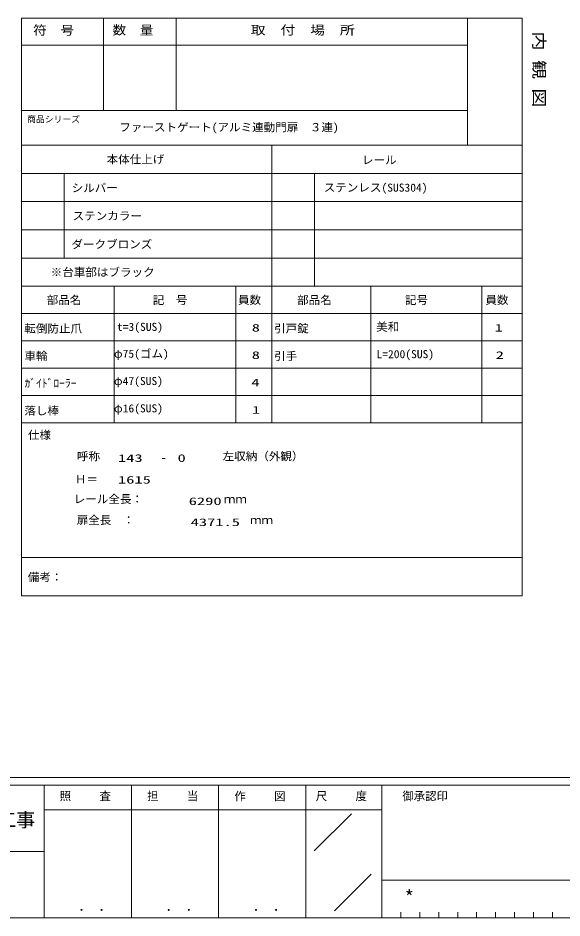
# Model space of a CAD drawing. Units: millimetres, scale not verified. Extents: x -41262 to 41888, y -7064 to 7244.
# Drawn here: x 13740 to 17325, y -7056 to -1129 of the extents above; entities that cross this region are included whole.
import ezdxf
from ezdxf.enums import TextEntityAlignment as Align

# ---------------------------------------------------------------- set-up
doc = ezdxf.new("R2010")
doc.units = ezdxf.units.MM
doc.header["$LTSCALE"] = 29
for name, color, linetype, lineweight in [('0-0_0', 7, 'Continuous', 9), ('0-1_USER1', 7, 'Continuous', 9), ('0-2_YKK_ZWAK', 3, 'Continuous', 18), ('0-3_YKK_11', 7, 'Continuous', 9)]:
    doc.layers.add(name, color=color, linetype=linetype, lineweight=lineweight)
doc.styles.add('ＭＳ ゴシック', font='')
doc.styles.get('ＭＳ ゴシック').set_extended_font_data('MS Gothic')

msp = doc.modelspace()

# ---------------------------------------------------------------- linework, layer by layer
at = {"layer": '0-0_0'}
for p, q in [((17063.28, -1128.54), (13763.28, -1128.54)), ((13763.28, -1128.54), (13763.28, -1965.73)), ((14303.28, -1737.77), (14303.28, -1128.54)), ((14783.28, -1128.54), (14783.28, -1737.77)), ((16703.28, -1965.73), (16703.28, -1128.54)), ((17063.28, -1965.73), (17063.28, -1128.54)), ((13763.28, -1308.54), (16703.28, -1308.54)), ((16703.28, -1737.77), (13763.28, -1737.77)), ((13763.28, -1965.73), (17063.28, -1965.73)), ((13763.28, -3795.68), (13763.28, -1965.73)), ((15413.28, -1965.73), (15413.28, -2895.68)), ((17063.28, -1965.73), (17063.28, -3795.68)), ((13763.28, -2151.72), (17063.28, -2151.72)), ((14045.13, -2709.69), (14045.13, -2151.72)), ((15695.13, -2895.68), (15695.13, -2151.72)), ((13763.28, -2337.71), (17063.28, -2337.71)), ((13763.28, -2523.7), (17063.28, -2523.7)), ((17063.28, -2709.69), (13763.28, -2709.69)), ((17063.28, -2895.68), (13763.28, -2895.68)), ((14374.94, -3795.68), (14374.94, -2895.68)), ((15176.69, -2895.68), (15176.69, -3795.68)), ((15413.28, -2895.68), (15413.28, -3795.68)), ((16064.38, -3795.68), (16064.38, -2895.68)), ((16797.11, -2895.68), (16797.11, -3795.68)), ((17063.28, -2895.68), (17063.28, -3795.68)), ((13763.28, -3075.68), (17063.28, -3075.68)), ((17063.28, -3255.68), (13763.28, -3255.68)), ((13763.28, -3435.68), (17063.28, -3435.68)), ((17063.28, -3615.68), (13763.28, -3615.68)), ((13763.28, -3795.68), (13763.28, -4935.11)), ((13763.28, -4682.81), (17063.28, -4682.81)), ((17063.28, -4935.11), (13763.28, -4935.11))]:
    msp.add_line(p, q, dxfattribs=at)
msp.add_lwpolyline([(17063.28, -4935.11), (17063.28, -3795.68), (13763.28, -3795.68)], dxfattribs=at)
at = {"layer": '0-2_YKK_ZWAK'}
for p, q in [((20412.52, -6131.25), (912.52, -6131.25)), ((13912.52, -6181.25), (10662.52, -6181.25)), ((14487.52, -6181.25), (14487.52, -7056.25)), ((15062.52, -6181.25), (15062.52, -7056.25)), ((15637.52, -6181.25), (15637.52, -7056.25)), ((16137.52, -6181.25), (15637.52, -6181.25)), ((18718.77, -6181.25), (16137.52, -6181.25)), ((16137.52, -6181.25), (16137.52, -7056.25)), ((15637.52, -6343.75), (13912.52, -6343.75)), ((15637.52, -6343.75), (16137.52, -6343.75)), ((15692.74, -6614.48), (15937.57, -6369.65)), ((10662.52, -6618.75), (13912.52, -6618.75)), ((15826.65, -7008.72), (16067.21, -6768.17)), ((16137.52, -6806.25), (18718.77, -6806.25)), ((16262.52, -7018.75), (16262.52, -7056.25)), ((16387.52, -7018.75), (16387.52, -7056.25)), ((16512.52, -7018.75), (16512.52, -7056.25)), ((16637.52, -7018.75), (16637.52, -7056.25)), ((16762.52, -7018.75), (16762.52, -7056.25)), ((16887.52, -7018.75), (16887.52, -7056.25)), ((17012.52, -7018.75), (17012.52, -7056.25)), ((17137.52, -7018.75), (17137.52, -7056.25)), ((17262.52, -7018.75), (17262.52, -7056.25)), ((10662.52, -7056.25), (13912.52, -7056.25)), ((13912.52, -7056.25), (15637.52, -7056.25)), ((15637.52, -7056.25), (16137.52, -7056.25)), ((16137.52, -7056.25), (18718.77, -7056.25))]:
    msp.add_line(p, q, dxfattribs=at)
msp.add_lwpolyline([(15637.52, -6181.25), (13912.52, -6181.25), (13912.52, -7056.25)], dxfattribs=at)

# ---------------------------------------------------------------- texts
at = {"layer": '0-0_0', "style": 'ＭＳ ゴシック'}
for s, height, width, p in [('符\u3000号', 59.78, 1.1, (13840.44, -1256.81)), ('数\u3000量', 59.78, 1.1, (14363.71, -1255.57)), ('取\u3000付\u3000場\u3000所', 59.78, 1.2, (15274.18, -1255.57)), ('ファーストゲート(アルミ連動門扉\u3000３連)', 53.14, 1.05, (14407.91, -1890.96)), ('本体仕上げ', 53.14, 1.05, (14324.34, -2102.26)), ('レール', 53.14, 1.05, (16006.98, -2106.68)), ('ステンレス(SUS304)', 53.14, 1.05, (15754.77, -2288.25)), ('部品名', 53.14, 1.05, (13929.51, -3028.92)), ('記\u3000号', 53.14, 1.05, (14628.41, -3029.29)), ('員数', 53.14, 1.05, (15189.79, -3028.19)), ('部品名', 53.14, 1.05, (15579.51, -3028.92)), ('記号', 53.14, 1.05, (16290.2, -3029.29)), ('員数', 53.14, 1.05, (16820.07, -3028.19)), ('転倒防止爪', 53.14, 1.05, (13781.9, -3216.8)), ('t=3(SUS)', 53.14, 1.05, (14392.53, -3205.36)), (' 8', 49.82, 1.6, (15226.36, -3208.81)), ('φ75(ゴム)', 53.14, 1.05, (14372.23, -3382.05)), ('車輪', 53.14, 1.05, (13782.75, -3397.54)), (' 8', 49.82, 1.6, (15226.36, -3388.82)), ('φ47(SUS)', 53.14, 1.05, (14372.23, -3562.05)), ('ｶﾞｲﾄﾞﾛｰﾗｰ', 53.14, 1.05, (13783.26, -3577.18)), (' 4', 49.82, 1.6, (15223.49, -3568.82)), ('φ16(SUS)', 53.14, 1.05, (14372.43, -3742.05)), ('1', 49.82, 1.6, (15281.99, -3749.16)), ('仕様', 53.14, 1.05, (13805.55, -3917.79)), ('呼称', 53.14, 1.05, (14128.84, -4058.08)), ('143', 49.82, 1.6, (14399.11, -4067)), ('-', 53.14, 1.05, (14681.82, -4066.54)), ('0', 49.82, 1.6, (14791.75, -4067)), ('左収納（外観）', 53.14, 1.05, (15088.82, -4057.71)), ('Ｈ＝', 53.14, 1.05, (14114.87, -4209.53)), ('1615', 49.82, 1.6, (14399.11, -4209.99)), ('レール全長：\u3000\u3000\u3000\u3000\u3000\u3000\u3000ｍｍ', 53.14, 1.05, (14107.45, -4340.09)), (' 6290', 49.82, 1.6, (14811.12, -4351.24)), ('扉全長\u3000：\u3000\u3000\u3000\u3000\u3000\u3000\u3000\u3000\u3000\u3000ｍｍ', 53.14, 1.05, (14127.24, -4478.07)), ('4371.5', 49.82, 1.6, (14877.93, -4489.56)), ('備考：', 53.14, 1.05, (13805.16, -4854.05))]:
    msp.add_text(s, height=height, dxfattribs=dict(at, width=width)).set_placement(p, align=Align.BOTTOM_LEFT)
at = {"layer": '0-0_0', "style": 'ＭＳ ゴシック', "width": 1.2}
msp.add_text('内 観 図', height=76.39, rotation=270, dxfattribs=at).set_placement((17113.48, -1217.68), align=Align.BOTTOM_LEFT)
at = {"layer": '0-0_0', "style": 'ＭＳ ゴシック'}
msp.add_text('商品シリーズ', height=41.51, dxfattribs=at).set_placement((13800.54, -1828.58), align=Align.BOTTOM_LEFT)
at = {"layer": '0-1_USER1', "style": 'ＭＳ ゴシック'}
for s, height, width, p in [('シルバー', 53.14, 1.05, (14093.82, -2290.46)), ('ステンカラー', 53.14, 1.05, (14100.47, -2474.98)), ('ダークブロンズ', 53.14, 1.05, (14092.48, -2661.71)), ('※台車部はブラック', 53.14, 1.05, (13955.7, -2845.49)), ('引戸錠', 53.14, 1.05, (15428.13, -3216.04)), ('美和', 53.14, 1.05, (16100.56, -3205.33)), ('1', 49.82, 1.6, (16880.98, -3208.79)), ('L=200(SUS)', 53.14, 1.05, (16102.5, -3384.97)), ('引手', 53.14, 1.05, (15428.13, -3398.62)), ('2', 49.82, 1.6, (16888.17, -3388.79)), ('落し棒', 53.14, 1.05, (13781.92, -3757.55))]:
    msp.add_text(s, height=height, dxfattribs=dict(at, width=width)).set_placement(p, align=Align.BOTTOM_LEFT)
at = {"layer": '0-2_YKK_ZWAK', "style": 'ＭＳ ゴシック'}
for s, height, p in [('照     査', 54.99, (14015.22, -6297.38)), ('担     当', 54.99, (14591.12, -6297.38)), ('作     図', 54.99, (15166.12, -6298.5)), ('尺     度', 54.99, (15702.72, -6297.38)), ('御承認印', 54.99, (16272.92, -6297.38)), ('工事', 91.64, (13602.98, -6483.04)), ('． ．', 64.79, (14137.48, -7029.63)), ('． ．', 64.79, (14712.48, -7029.63)), ('． ．', 64.79, (15287.48, -7029.63))]:
    msp.add_text(s, height=height, dxfattribs=at).set_placement(p, align=Align.BOTTOM_LEFT)
at = {"layer": '0-3_YKK_11', "style": 'ＭＳ ゴシック'}
msp.add_text('*', height=91.64, dxfattribs=at).set_placement((16287.74, -6993.01), align=Align.BOTTOM_LEFT)

doc.saveas('drawing.dxf')
